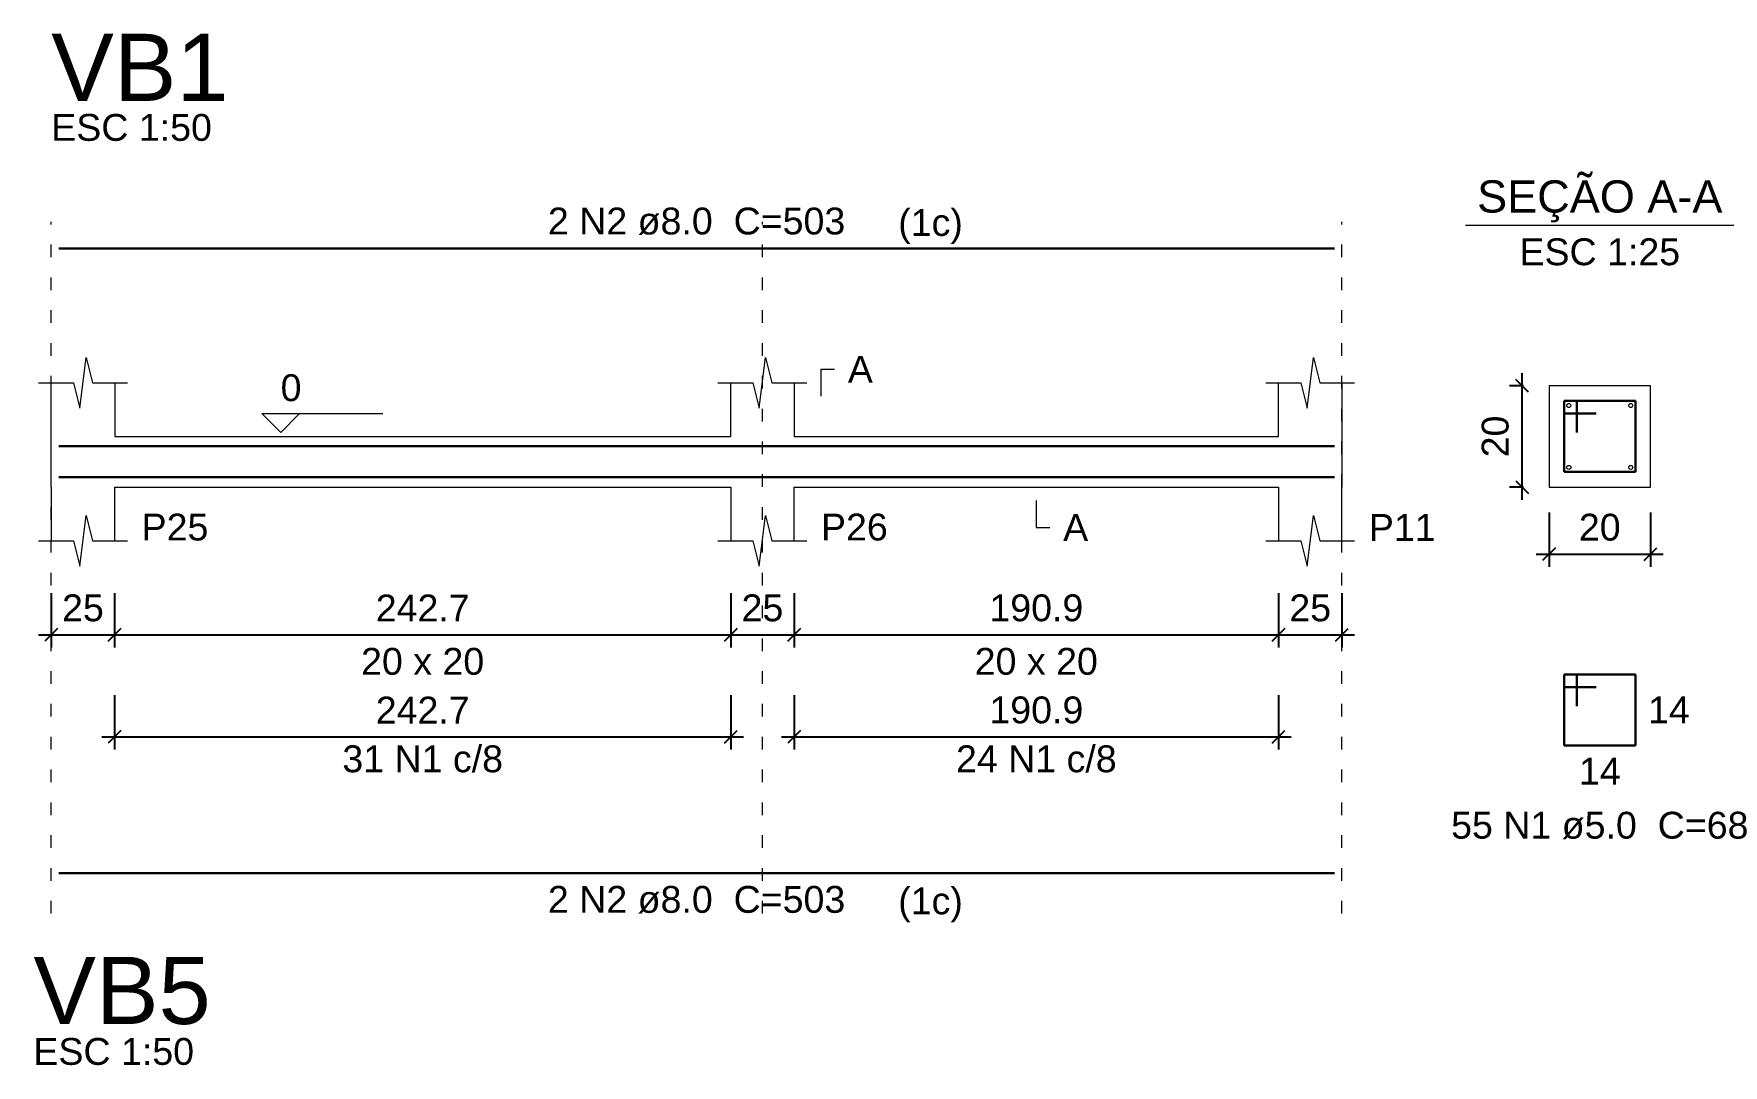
# Model space of a CAD drawing. Header units: millimetres. Extents: x 7 to 580, y -90 to 91.
# Drawn here: x 442.01 to 455.32, y 46.61 to 54.74 of the extents above; entities that cross this region are included whole.
import ezdxf

# ---------------------------------------------------------------- set-up
doc = ezdxf.new("R2010")
doc.units = ezdxf.units.MM
doc.linetypes.add('DOT2', pattern=[3.175, 0, -3.175])
for name, color, linetype, lineweight in [('DT-Barras na forma', 2, 'Continuous', 30), ('DT-Barras no corte', 5, 'Continuous', 5), ('DT-Barras rebatidas', 2, 'Continuous', 30), ('DT-Cotas', 9, 'Continuous', 5), ('DT-Forma', 5, 'Continuous', 5), ('DT-Pontilhado', 9, 'DOT2', 5), ('DT-Textos', 7, 'Continuous', 5), ('DT-Título', 3, 'Continuous', 20)]:
    doc.layers.add(name, color=color, linetype=linetype, lineweight=lineweight)
doc.styles.add('Arial', font='arial.ttf')
doc.styles.get("Standard").update_dxf_attribs({"font": 'arial.ttf'})
doc.dimstyles.new('UM_25.000000', dxfattribs={"dimtxt": 0.18, "dimasz": 0.1, "dimexe": 0.1, "dimexo": 0.2, "dimgap": 0, "dimtad": 1, "dimtih": 1, "dimtoh": 1, "dimdec": 1, "dimlfac": 25, "dimzin": 0, "dimdsep": 46, "dimtxsty": 'Standard', "dimblk": 'CLOSED', "dimblk1": 'CLOSED', "dimblk2": 'CLOSED', "dimcen": 0.09, "dimdle": 0.1, "dimadec": 1, "dimazin": 2, "dimtfac": 1, "dimtdec": 4, "dimtofl": 0, "dimtmove": 0, "dimatfit": 3, "dimldrblk": 'CLOSED', "dimfxl": 1, "dimtolj": 1, "dimarcsym": 0})
doc.dimstyles.new('UM_50.000000', dxfattribs={"dimtxt": 0.18, "dimasz": 0.1, "dimexe": 0.1, "dimexo": 0.2, "dimgap": 0, "dimtad": 1, "dimtih": 1, "dimtoh": 1, "dimdec": 1, "dimlfac": 50, "dimzin": 0, "dimdsep": 46, "dimtxsty": 'Standard', "dimblk": 'CLOSED', "dimblk1": 'CLOSED', "dimblk2": 'CLOSED', "dimcen": 0.09, "dimdle": 0.1, "dimadec": 1, "dimazin": 2, "dimtfac": 1, "dimtdec": 4, "dimtofl": 0, "dimtmove": 0, "dimatfit": 3, "dimldrblk": 'CLOSED', "dimfxl": 1, "dimtolj": 1, "dimarcsym": 0})

# ---------------------------------------------------------------- blocks, each defined once
blk = doc.blocks.new('_OBLIQUE')
at = {"color": 0, "linetype": 'ByBlock', "lineweight": -2}
blk.add_line((-0.5, -0.5), (0.5, 0.5), dxfattribs=at)
blk = doc.blocks.new('*D438')
at = {"layer": 'Defpoints', "color": 0, "transparency": 16777216}
for p in [(442.147, 50.534), (442.647, 50.534), (442.647, 50.004)]:
    blk.add_point(p, dxfattribs=at)
at = {"layer": 'DT-Cotas', "color": 0, "lineweight": -2, "transparency": 16777216}
for p, q in [((442.147, 50.334), (442.147, 49.904)), ((442.647, 50.334), (442.647, 49.904)), ((442.047, 50.004), (442.747, 50.004))]:
    blk.add_line(p, q, dxfattribs=at)
at = {"layer": 'DT-Cotas', "color": 0, "lineweight": -2, "transparency": 16777216, "xscale": 0.1, "yscale": 0.1, "zscale": 0.1, "rotation": 180}
blk.add_blockref('_OBLIQUE', (442.147, 50.004), dxfattribs=at)
at = {"layer": 'DT-Cotas', "color": 0, "lineweight": -2, "transparency": 16777216, "xscale": 0.1, "yscale": 0.1, "zscale": 0.1}
blk.add_blockref('_OBLIQUE', (442.647, 50.004), dxfattribs=at)
at = {"layer": 'DT-Cotas', "transparency": 16777216, "insert": (442.397, 50.216), "char_height": 0.2118, "attachment_point": 5, "rotation": 0.0057, "style": 'Arial'}
blk.add_mtext('\\A1;25', dxfattribs=at)
blk = doc.blocks.new('*D439')
at = {"layer": 'Defpoints', "color": 0, "transparency": 16777216}
for p in [(442.647, 50.534), (447.502, 50.534), (447.502, 50.004)]:
    blk.add_point(p, dxfattribs=at)
at = {"layer": 'DT-Cotas', "color": 0, "lineweight": -2, "transparency": 16777216}
for p, q in [((442.647, 50.334), (442.647, 49.904)), ((447.502, 50.334), (447.502, 49.904)), ((442.547, 50.004), (447.602, 50.004))]:
    blk.add_line(p, q, dxfattribs=at)
at = {"layer": 'DT-Cotas', "color": 0, "lineweight": -2, "transparency": 16777216, "xscale": 0.1, "yscale": 0.1, "zscale": 0.1, "rotation": 180}
blk.add_blockref('_OBLIQUE', (442.647, 50.004), dxfattribs=at)
at = {"layer": 'DT-Cotas', "color": 0, "lineweight": -2, "transparency": 16777216, "xscale": 0.1, "yscale": 0.1, "zscale": 0.1}
blk.add_blockref('_OBLIQUE', (447.502, 50.004), dxfattribs=at)
at = {"layer": 'DT-Cotas', "transparency": 16777216, "insert": (445.075, 50.216), "char_height": 0.2118, "attachment_point": 5, "rotation": 0.0057, "style": 'Arial'}
blk.add_mtext('\\A1;242.7', dxfattribs=at)
blk = doc.blocks.new('*D440')
at = {"layer": 'Defpoints', "color": 0, "transparency": 16777216}
for p in [(447.502, 50.534), (448.002, 50.534), (448.002, 50.004)]:
    blk.add_point(p, dxfattribs=at)
at = {"layer": 'DT-Cotas', "color": 0, "lineweight": -2, "transparency": 16777216}
for p, q in [((447.502, 50.334), (447.502, 49.904)), ((448.002, 50.334), (448.002, 49.904)), ((447.402, 50.004), (448.102, 50.004))]:
    blk.add_line(p, q, dxfattribs=at)
at = {"layer": 'DT-Cotas', "color": 0, "lineweight": -2, "transparency": 16777216, "xscale": 0.1, "yscale": 0.1, "zscale": 0.1, "rotation": 180}
blk.add_blockref('_OBLIQUE', (447.502, 50.004), dxfattribs=at)
at = {"layer": 'DT-Cotas', "color": 0, "lineweight": -2, "transparency": 16777216, "xscale": 0.1, "yscale": 0.1, "zscale": 0.1}
blk.add_blockref('_OBLIQUE', (448.002, 50.004), dxfattribs=at)
at = {"layer": 'DT-Cotas', "transparency": 16777216, "insert": (447.752, 50.216), "char_height": 0.2118, "attachment_point": 5, "rotation": 0.0057, "style": 'Arial'}
blk.add_mtext('\\A1;25', dxfattribs=at)
blk = doc.blocks.new('*D441')
at = {"layer": 'Defpoints', "color": 0, "transparency": 16777216}
for p in [(448.002, 50.534), (451.819, 50.534), (451.819, 50.004)]:
    blk.add_point(p, dxfattribs=at)
at = {"layer": 'DT-Cotas', "color": 0, "lineweight": -2, "transparency": 16777216}
for p, q in [((448.002, 50.334), (448.002, 49.904)), ((451.819, 50.334), (451.819, 49.904)), ((447.902, 50.004), (451.919, 50.004))]:
    blk.add_line(p, q, dxfattribs=at)
at = {"layer": 'DT-Cotas', "color": 0, "lineweight": -2, "transparency": 16777216, "xscale": 0.1, "yscale": 0.1, "zscale": 0.1, "rotation": 180}
blk.add_blockref('_OBLIQUE', (448.002, 50.004), dxfattribs=at)
at = {"layer": 'DT-Cotas', "color": 0, "lineweight": -2, "transparency": 16777216, "xscale": 0.1, "yscale": 0.1, "zscale": 0.1}
blk.add_blockref('_OBLIQUE', (451.819, 50.004), dxfattribs=at)
at = {"layer": 'DT-Cotas', "transparency": 16777216, "insert": (449.911, 50.216), "char_height": 0.2118, "attachment_point": 5, "rotation": 0.0057, "style": 'Arial'}
blk.add_mtext('\\A1;190.9', dxfattribs=at)
blk = doc.blocks.new('*D442')
at = {"layer": 'Defpoints', "color": 0, "transparency": 16777216}
for p in [(451.819, 50.534), (452.319, 50.534), (452.319, 50.004)]:
    blk.add_point(p, dxfattribs=at)
at = {"layer": 'DT-Cotas', "color": 0, "lineweight": -2, "transparency": 16777216}
for p, q in [((451.819, 50.334), (451.819, 49.904)), ((452.319, 50.334), (452.319, 49.904)), ((451.719, 50.004), (452.419, 50.004))]:
    blk.add_line(p, q, dxfattribs=at)
at = {"layer": 'DT-Cotas', "color": 0, "lineweight": -2, "transparency": 16777216, "xscale": 0.1, "yscale": 0.1, "zscale": 0.1, "rotation": 180}
blk.add_blockref('_OBLIQUE', (451.819, 50.004), dxfattribs=at)
at = {"layer": 'DT-Cotas', "color": 0, "lineweight": -2, "transparency": 16777216, "xscale": 0.1, "yscale": 0.1, "zscale": 0.1}
blk.add_blockref('_OBLIQUE', (452.319, 50.004), dxfattribs=at)
at = {"layer": 'DT-Cotas', "transparency": 16777216, "insert": (452.069, 50.216), "char_height": 0.2118, "attachment_point": 5, "rotation": 0.0057, "style": 'Arial'}
blk.add_mtext('\\A1;25', dxfattribs=at)
blk = doc.blocks.new('*D443')
at = {"layer": 'Defpoints', "color": 0, "transparency": 16777216}
for p in [(453.74, 51.969), (453.951, 51.969), (453.951, 51.169)]:
    blk.add_point(p, dxfattribs=at)
at = {"layer": 'DT-Cotas', "color": 0, "lineweight": -2, "transparency": 16777216}
for p, q in [((453.74, 51.069), (453.74, 52.069)), ((453.751, 51.969), (453.64, 51.969)), ((453.751, 51.169), (453.64, 51.169))]:
    blk.add_line(p, q, dxfattribs=at)
at = {"layer": 'DT-Cotas', "color": 0, "lineweight": -2, "transparency": 16777216, "xscale": 0.1, "yscale": 0.1, "zscale": 0.1}
for p, rotation in [((453.74, 51.969), 90), ((453.74, 51.169), 270)]:
    blk.add_blockref('_OBLIQUE', p, dxfattribs=dict(at, rotation=rotation))
at = {"layer": 'DT-Cotas', "transparency": 16777216, "insert": (453.528, 51.569), "char_height": 0.2118, "attachment_point": 5, "rotation": 90, "style": 'Arial'}
blk.add_mtext('\\A1;20', dxfattribs=at)
blk = doc.blocks.new('*D444')
at = {"layer": 'Defpoints', "color": 0, "transparency": 16777216}
for p in [(453.951, 51.169), (454.751, 51.169), (454.751, 50.64)]:
    blk.add_point(p, dxfattribs=at)
at = {"layer": 'DT-Cotas', "color": 0, "lineweight": -2, "transparency": 16777216}
for p, q in [((453.951, 50.969), (453.951, 50.54)), ((454.751, 50.969), (454.751, 50.54)), ((453.851, 50.64), (454.851, 50.64))]:
    blk.add_line(p, q, dxfattribs=at)
at = {"layer": 'DT-Cotas', "color": 0, "lineweight": -2, "transparency": 16777216, "xscale": 0.1, "yscale": 0.1, "zscale": 0.1, "rotation": 180}
blk.add_blockref('_OBLIQUE', (453.951, 50.64), dxfattribs=at)
at = {"layer": 'DT-Cotas', "color": 0, "lineweight": -2, "transparency": 16777216, "xscale": 0.1, "yscale": 0.1, "zscale": 0.1}
blk.add_blockref('_OBLIQUE', (454.751, 50.64), dxfattribs=at)
at = {"layer": 'DT-Cotas', "transparency": 16777216, "insert": (454.351, 50.852), "char_height": 0.2118, "attachment_point": 5, "rotation": 0.0057, "style": 'Arial'}
blk.add_mtext('\\A1;20', dxfattribs=at)
blk = doc.blocks.new('*D445')
at = {"layer": 'Defpoints', "color": 0, "transparency": 16777216}
for p in [(442.647, 49.729), (447.502, 49.729), (447.502, 49.199)]:
    blk.add_point(p, dxfattribs=at)
at = {"layer": 'DT-Cotas', "color": 0, "lineweight": -2, "transparency": 16777216}
for p, q in [((442.647, 49.529), (442.647, 49.099)), ((447.502, 49.529), (447.502, 49.099)), ((442.547, 49.199), (447.602, 49.199))]:
    blk.add_line(p, q, dxfattribs=at)
at = {"layer": 'DT-Cotas', "color": 0, "lineweight": -2, "transparency": 16777216, "xscale": 0.1, "yscale": 0.1, "zscale": 0.1, "rotation": 180}
blk.add_blockref('_OBLIQUE', (442.647, 49.199), dxfattribs=at)
at = {"layer": 'DT-Cotas', "color": 0, "lineweight": -2, "transparency": 16777216, "xscale": 0.1, "yscale": 0.1, "zscale": 0.1}
blk.add_blockref('_OBLIQUE', (447.502, 49.199), dxfattribs=at)
at = {"layer": 'DT-Cotas', "transparency": 16777216, "insert": (445.075, 49.411), "char_height": 0.2118, "attachment_point": 5, "rotation": 0.0057, "style": 'Arial'}
blk.add_mtext('\\A1;242.7', dxfattribs=at)
blk = doc.blocks.new('*D446')
at = {"layer": 'Defpoints', "color": 0, "transparency": 16777216}
for p in [(448.002, 49.729), (451.819, 49.729), (451.819, 49.199)]:
    blk.add_point(p, dxfattribs=at)
at = {"layer": 'DT-Cotas', "color": 0, "lineweight": -2, "transparency": 16777216}
for p, q in [((448.002, 49.529), (448.002, 49.099)), ((451.819, 49.529), (451.819, 49.099)), ((447.902, 49.199), (451.919, 49.199))]:
    blk.add_line(p, q, dxfattribs=at)
at = {"layer": 'DT-Cotas', "color": 0, "lineweight": -2, "transparency": 16777216, "xscale": 0.1, "yscale": 0.1, "zscale": 0.1, "rotation": 180}
blk.add_blockref('_OBLIQUE', (448.002, 49.199), dxfattribs=at)
at = {"layer": 'DT-Cotas', "color": 0, "lineweight": -2, "transparency": 16777216, "xscale": 0.1, "yscale": 0.1, "zscale": 0.1}
blk.add_blockref('_OBLIQUE', (451.819, 49.199), dxfattribs=at)
at = {"layer": 'DT-Cotas', "transparency": 16777216, "insert": (449.911, 49.411), "char_height": 0.2118, "attachment_point": 5, "rotation": 0.0057, "style": 'Arial'}
blk.add_mtext('\\A1;190.9', dxfattribs=at)

msp = doc.modelspace()

# ---------------------------------------------------------------- linework, layer by layer
at = {"layer": 'DT-Barras na forma'}
for p, q in [((454.1715, 51.8492), (454.0715, 51.8492)), ((454.0715, 51.8492), (454.0715, 51.2892)), ((454.6315, 51.8492), (454.0715, 51.8492)), ((454.0715, 51.8492), (454.0715, 51.7492)), ((454.1715, 51.5992), (454.1715, 51.8492)), ((454.6315, 51.2892), (454.6315, 51.8492)), ((454.0715, 51.7492), (454.3215, 51.7492)), ((454.0715, 51.2892), (454.6315, 51.2892))]:
    msp.add_line(p, q, dxfattribs=at)
for points in [[(442.2072, 51.4912), (452.2594, 51.4912)], [(442.2072, 51.2472), (452.2594, 51.2472)]]:
    msp.add_lwpolyline(points, dxfattribs=at)
at = {"layer": 'DT-Barras no corte'}
for centre in [(454.1075, 51.8132), (454.5955, 51.8132), (454.1075, 51.3252), (454.5955, 51.3252)]:
    msp.add_circle(centre, 0.016, dxfattribs=at)
at = {"layer": 'DT-Barras rebatidas'}
for p, q in [((442.2072, 53.0502), (452.2594, 53.0502)), ((454.1715, 49.6925), (454.0715, 49.6925)), ((454.0715, 49.6925), (454.0715, 49.1325)), ((454.6315, 49.6925), (454.0715, 49.6925)), ((454.0715, 49.6925), (454.0715, 49.5925)), ((454.1715, 49.4425), (454.1715, 49.6925)), ((454.6315, 49.1325), (454.6315, 49.6925)), ((454.0715, 49.5925), (454.3215, 49.5925)), ((454.0715, 49.1325), (454.6315, 49.1325)), ((442.2072, 48.1244), (452.2594, 48.1244))]:
    msp.add_line(p, q, dxfattribs=at)
at = {"layer": 'DT-Forma'}
for p, q in [((442.3722, 51.7928), (442.4222, 52.1928)), ((442.4222, 52.1928), (442.4722, 51.9928)), ((447.7269, 51.7928), (447.7769, 52.1928)), ((447.7769, 52.1928), (447.8269, 51.9928)), ((452.0444, 51.7928), (452.0944, 52.1928)), ((452.0944, 52.1928), (452.1444, 51.9928)), ((442.0472, 51.9928), (442.3222, 51.9928)), ((442.1472, 51.5692), (442.1472, 51.9928)), ((442.3222, 51.9928), (442.3722, 51.7928)), ((442.4722, 51.9928), (442.7472, 51.9928)), ((442.6472, 51.9928), (442.6472, 51.5692)), ((447.4019, 51.9928), (447.6769, 51.9928)), ((447.5019, 51.5692), (447.5019, 51.9928)), ((447.6769, 51.9928), (447.7269, 51.7928)), ((447.8269, 51.9928), (448.1019, 51.9928)), ((448.0019, 51.9928), (448.0019, 51.5692)), ((451.7194, 51.9928), (451.9944, 51.9928)), ((451.8194, 51.5692), (451.8194, 51.9928)), ((451.9944, 51.9928), (452.0444, 51.7928)), ((452.1444, 51.9928), (452.4194, 51.9928)), ((452.3194, 51.9928), (452.3194, 51.5692)), ((454.7515, 51.9692), (453.9515, 51.9692)), ((453.9515, 51.9692), (453.9515, 51.1692)), ((454.7515, 51.1692), (454.7515, 51.9692)), ((442.6472, 51.5692), (447.5019, 51.5692)), ((448.0019, 51.5692), (451.8194, 51.5692)), ((442.1472, 51.1692), (442.1472, 50.7456)), ((442.6472, 50.7456), (442.6472, 51.1692)), ((442.6472, 51.1692), (447.5019, 51.1692)), ((447.5019, 51.1692), (447.5019, 50.7456)), ((448.0019, 50.7456), (448.0019, 51.1692)), ((448.0019, 51.1692), (451.8194, 51.1692)), ((451.8194, 51.1692), (451.8194, 50.7456)), ((452.3194, 50.7456), (452.3194, 51.1692)), ((453.9515, 51.1692), (454.7515, 51.1692)), ((442.3722, 50.5456), (442.4222, 50.9456)), ((442.4222, 50.9456), (442.4722, 50.7456)), ((447.7269, 50.5456), (447.7769, 50.9456)), ((447.7769, 50.9456), (447.8269, 50.7456)), ((452.0444, 50.5456), (452.0944, 50.9456)), ((452.0944, 50.9456), (452.1444, 50.7456)), ((442.0472, 50.7456), (442.3222, 50.7456)), ((442.3222, 50.7456), (442.3722, 50.5456)), ((442.4722, 50.7456), (442.7472, 50.7456)), ((447.4019, 50.7456), (447.6769, 50.7456)), ((447.6769, 50.7456), (447.7269, 50.5456)), ((447.8269, 50.7456), (448.1019, 50.7456)), ((451.7194, 50.7456), (451.9944, 50.7456)), ((451.9944, 50.7456), (452.0444, 50.5456)), ((452.1444, 50.7456), (452.4194, 50.7456))]:
    msp.add_line(p, q, dxfattribs=at)
at = {"layer": 'DT-Forma', "linetype": 'Continuous'}
for p, q in [((442.1472, 51.1692), (442.1472, 51.5692)), ((452.3194, 51.5692), (452.3194, 51.1692))]:
    msp.add_line(p, q, dxfattribs=at)
at = {"layer": 'DT-Pontilhado', "ltscale": 0.05}
for p, q in [((442.1472, 47.8067), (442.1472, 53.262)), ((447.7519, 47.8067), (447.7519, 53.262)), ((452.3194, 47.8067), (452.3194, 53.262))]:
    msp.add_line(p, q, dxfattribs=at)
at = {"layer": 'DT-Textos'}
msp.add_line((453.2925, 53.2341), (455.4105, 53.2341), dxfattribs=at)
for points in [[(448.2137, 51.8869), (448.2137, 52.0987), (448.3196, 52.0987)], [(444.1036, 51.7492), (443.9554, 51.601), (443.8071, 51.7492), (444.7602, 51.7492)], [(449.9106, 51.0633), (449.9106, 50.8515), (450.0165, 50.8515)]]:
    msp.add_lwpolyline(points, dxfattribs=at)

# ---------------------------------------------------------------- texts
at = {"layer": 'DT-Barras rebatidas', "color": 7, "char_height": 0.2118, "line_spacing_factor": 0.9, "style": 'Arial'}
for s, insert, width, attachment_point in [('2 N2 ø8.0  C=503', (447.2332, 53.1565), 4.06656, 8), ('14', (454.7315, 49.5184), 0.90832, 1), ('31 N1 c/8', (445.0746, 48.9178), 2.28744, 8), ('24 N1 c/8', (449.9106, 48.9178), 2.28744, 8), ('14', (454.3515, 49.0352), 0.90832, 2), ('55 N1 ø5.0  C=68', (454.3512, 48.3915), 4.06656, 8), ('2 N2 ø8.0  C=503', (447.2332, 47.8065), 4.06656, 8)]:
    msp.add_mtext(s, dxfattribs=dict(at, insert=insert, width=width, attachment_point=attachment_point))
at = {"layer": 'DT-Textos', "line_spacing_factor": 0.798, "style": 'Arial'}
for s, insert, char_height, width, attachment_point in [('ESC 1:50', (442.1472, 53.8975), 0.2118, 2.03328, 7), ('SEÇÃO A-A', (454.3512, 53.2566), 0.25416, 2.744928, 8), ('(1c)', (448.8222, 53.0866), 0.2118, 1.01664, 7), ('ESC 1:25', (454.3512, 52.9165), 0.2118, 2.03328, 8), ('A', (448.4252, 51.9925), 0.2118, 0.25416, 7), ('0', (443.9552, 51.8445), 0.2118, 0.25416, 7), ('P25', (442.8592, 50.7455), 0.2118, 0.76248, 7), ('P26', (448.2132, 50.7455), 0.2118, 0.76248, 7), ('A', (450.1222, 50.7455), 0.2118, 0.25416, 7), ('P11', (452.5312, 50.7455), 0.2118, 0.76248, 7), ('20 x 20', (445.0742, 49.6865), 0.2118, 1.77912, 8), ('20 x 20', (449.9102, 49.6865), 0.2118, 1.77912, 8), ('(1c)', (448.8222, 47.7366), 0.2118, 1.01664, 7), ('ESC 1:50', (442.0065, 46.6101), 0.2118, 2.03328, 7)]:
    msp.add_mtext(s, dxfattribs=dict(at, insert=insert, char_height=char_height, width=width, attachment_point=attachment_point))
at = {"layer": 'DT-Título', "char_height": 0.5295, "width": 1.9062, "attachment_point": 7, "line_spacing_factor": 0.798, "style": 'Arial'}
for s, insert in [('VB1', (442.1472, 54.2154)), ('VB5', (442.0065, 46.928))]:
    msp.add_mtext(s, dxfattribs=dict(at, insert=insert))

# ---------------------------------------------------------------- dimensions: what is measured, and where the dimension line sits
at = {"layer": 'DT-Cotas'}
dim = msp.add_linear_dim(base=(453.7397, 51.9692), p1=(453.9515, 51.1692), p2=(453.9515, 51.9692), angle=90, dimstyle='UM_25.000000', override={"dimtxt": 0.2118, "dimasz": 0.1, "dimexe": 0.1, "dimexo": 0.2, "dimtad": 1, "dimtih": 0, "dimtoh": 0, "dimdec": 1, "dimlfac": 25, "dimzin": 8, "dimtxsty": 'Arial', "dimblk": 'OBLIQUE', "dimblk1": 'OBLIQUE', "dimblk2": 'OBLIQUE', "dimsah": 1, "dimdle": 0.1, "dimse1": 0, "dimse2": 0, "dimclrt": 256, "dimadec": 1, "dimazin": 3, "dimtmove": 2, "dimldrblk": 'OBLIQUE'}, dxfattribs=at)
dim.commit()
dim.dimension.update_dxf_attribs({"geometry": '*D443', "text_midpoint": (453.5279, 51.5692), "dimtype": 160, "text_rotation": 90})
for base, p1, p2, dimstyle, override, picture, middle in [((454.7515, 50.6397), (453.9515, 51.1692), (454.7515, 51.1692), 'UM_25.000000', {"dimtxt": 0.2118, "dimasz": 0.1, "dimexe": 0.1, "dimexo": 0.2, "dimtad": 1, "dimtih": 0, "dimtoh": 0, "dimdec": 1, "dimlfac": 25, "dimzin": 8, "dimtxsty": 'Arial', "dimblk": 'OBLIQUE', "dimblk1": 'OBLIQUE', "dimblk2": 'OBLIQUE', "dimsah": 1, "dimdle": 0.1, "dimse1": 0, "dimse2": 0, "dimclrt": 256, "dimadec": 1, "dimazin": 3, "dimtmove": 2, "dimldrblk": 'OBLIQUE'}, '*D444', (454.3515, 50.8515)), ((442.6472, 50.0043), (442.1472, 50.5338), (442.6472, 50.5338), 'UM_50.000000', {"dimtxt": 0.2118, "dimasz": 0.1, "dimexe": 0.1, "dimexo": 0.2, "dimtad": 1, "dimtih": 0, "dimtoh": 0, "dimdec": 1, "dimlfac": 50, "dimzin": 8, "dimtxsty": 'Arial', "dimblk": 'OBLIQUE', "dimblk1": 'OBLIQUE', "dimblk2": 'OBLIQUE', "dimsah": 1, "dimdle": 0.1, "dimse1": 0, "dimse2": 0, "dimclrt": 256, "dimadec": 1, "dimazin": 3, "dimtmove": 2, "dimldrblk": 'OBLIQUE'}, '*D438', (442.3972, 50.2161)), ((447.5019, 50.0043), (442.6472, 50.5338), (447.5019, 50.5338), 'UM_50.000000', {"dimtxt": 0.2118, "dimasz": 0.1, "dimexe": 0.1, "dimexo": 0.2, "dimtad": 1, "dimtih": 0, "dimtoh": 0, "dimdec": 1, "dimlfac": 50, "dimzin": 8, "dimtxsty": 'Arial', "dimblk": 'OBLIQUE', "dimblk1": 'OBLIQUE', "dimblk2": 'OBLIQUE', "dimsah": 1, "dimdle": 0.1, "dimse1": 0, "dimse2": 0, "dimclrt": 256, "dimadec": 1, "dimazin": 3, "dimtmove": 2, "dimldrblk": 'OBLIQUE'}, '*D439', (445.0746, 50.2161)), ((448.0019, 50.0043), (447.5019, 50.5338), (448.0019, 50.5338), 'UM_50.000000', {"dimtxt": 0.2118, "dimasz": 0.1, "dimexe": 0.1, "dimexo": 0.2, "dimtad": 1, "dimtih": 0, "dimtoh": 0, "dimdec": 1, "dimlfac": 50, "dimzin": 8, "dimtxsty": 'Arial', "dimblk": 'OBLIQUE', "dimblk1": 'OBLIQUE', "dimblk2": 'OBLIQUE', "dimsah": 1, "dimdle": 0.1, "dimse1": 0, "dimse2": 0, "dimclrt": 256, "dimadec": 1, "dimazin": 3, "dimtmove": 2, "dimldrblk": 'OBLIQUE'}, '*D440', (447.7519, 50.2161)), ((451.8194, 50.0043), (448.0019, 50.5338), (451.8194, 50.5338), 'UM_50.000000', {"dimtxt": 0.2118, "dimasz": 0.1, "dimexe": 0.1, "dimexo": 0.2, "dimtad": 1, "dimtih": 0, "dimtoh": 0, "dimdec": 1, "dimlfac": 50, "dimzin": 8, "dimtxsty": 'Arial', "dimblk": 'OBLIQUE', "dimblk1": 'OBLIQUE', "dimblk2": 'OBLIQUE', "dimsah": 1, "dimdle": 0.1, "dimse1": 0, "dimse2": 0, "dimclrt": 256, "dimadec": 1, "dimazin": 3, "dimtmove": 2, "dimldrblk": 'OBLIQUE'}, '*D441', (449.9106, 50.2161)), ((452.3194, 50.0043), (451.8194, 50.5338), (452.3194, 50.5338), 'UM_50.000000', {"dimtxt": 0.2118, "dimasz": 0.1, "dimexe": 0.1, "dimexo": 0.2, "dimtad": 1, "dimtih": 0, "dimtoh": 0, "dimdec": 1, "dimlfac": 50, "dimzin": 8, "dimtxsty": 'Arial', "dimblk": 'OBLIQUE', "dimblk1": 'OBLIQUE', "dimblk2": 'OBLIQUE', "dimsah": 1, "dimdle": 0.1, "dimse1": 0, "dimse2": 0, "dimclrt": 256, "dimadec": 1, "dimazin": 3, "dimtmove": 2, "dimldrblk": 'OBLIQUE'}, '*D442', (452.0694, 50.2161)), ((447.5019, 49.1995), (442.6472, 49.729), (447.5019, 49.729), 'UM_50.000000', {"dimtxt": 0.2118, "dimasz": 0.1, "dimexe": 0.1, "dimexo": 0.2, "dimtad": 1, "dimtih": 0, "dimtoh": 0, "dimdec": 1, "dimlfac": 50, "dimzin": 8, "dimtxsty": 'Arial', "dimblk": 'OBLIQUE', "dimblk1": 'OBLIQUE', "dimblk2": 'OBLIQUE', "dimsah": 1, "dimdle": 0.1, "dimse1": 0, "dimse2": 0, "dimclrt": 256, "dimadec": 1, "dimazin": 3, "dimtmove": 2, "dimldrblk": 'OBLIQUE'}, '*D445', (445.0746, 49.4113)), ((451.8194, 49.1995), (448.0019, 49.729), (451.8194, 49.729), 'UM_50.000000', {"dimtxt": 0.2118, "dimasz": 0.1, "dimexe": 0.1, "dimexo": 0.2, "dimtad": 1, "dimtih": 0, "dimtoh": 0, "dimdec": 1, "dimlfac": 50, "dimzin": 8, "dimtxsty": 'Arial', "dimblk": 'OBLIQUE', "dimblk1": 'OBLIQUE', "dimblk2": 'OBLIQUE', "dimsah": 1, "dimdle": 0.1, "dimse1": 0, "dimse2": 0, "dimclrt": 256, "dimadec": 1, "dimazin": 3, "dimtmove": 2, "dimldrblk": 'OBLIQUE'}, '*D446', (449.9106, 49.4113))]:
    dim = msp.add_linear_dim(base=base, p1=p1, p2=p2, dimstyle=dimstyle, override=override, dxfattribs=at)
    dim.commit()
    dim.dimension.update_dxf_attribs({"geometry": picture, "text_midpoint": middle, "dimtype": 160, "text_rotation": 0.00573})

doc.saveas('drawing.dxf')
